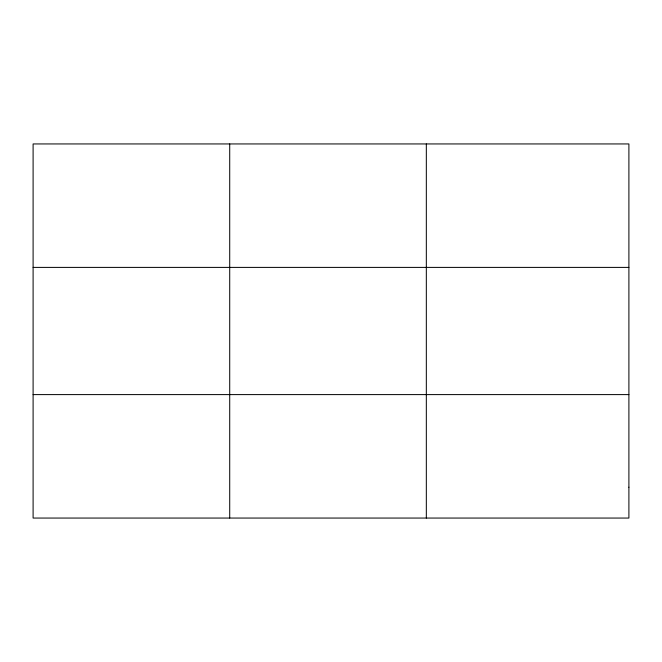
<?xml version="1.0" encoding="UTF-8"?>
<svg xmlns="http://www.w3.org/2000/svg" width="662" height="662" viewBox="0 0 662 662"><rect width="100%" height="100%" fill="white"/><g stroke="black" fill="none" stroke-linecap="round" stroke-linejoin="round"><path stroke-width="0.99" d="M229.714 143.944L229.714 518.056M426.328 143.944L426.328 518.056M33.1 267.398L628.9 267.398M33.1 394.602L628.9 394.602M628.9 487.191L628.9 518.056L33.1 518.056L33.1 143.944L628.9 143.944L628.9 487.191"/></g></svg>
